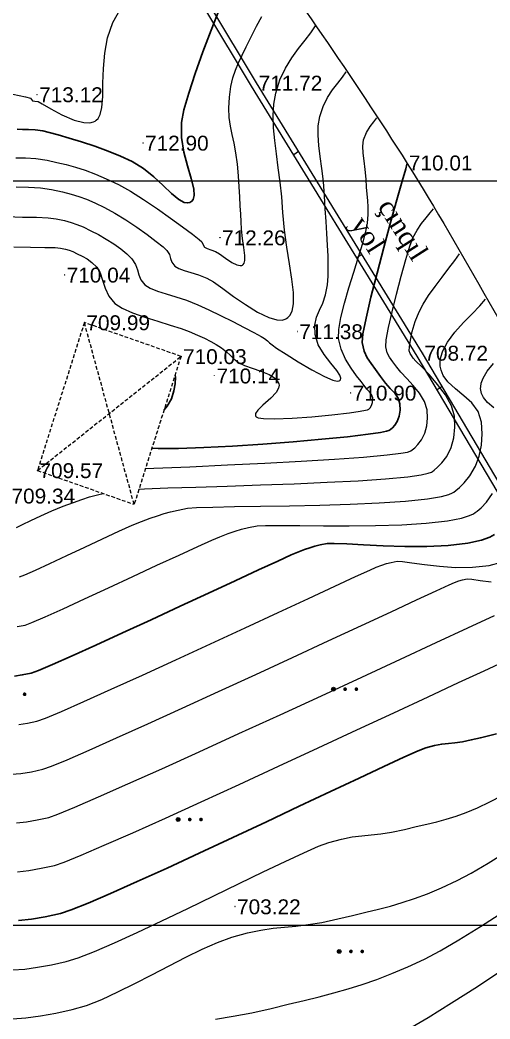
# Model space of a CAD drawing. Header units: feet. Extents: x 3381 to 683784, y 675186 to 4376258.
# Drawn here: x 678805.5 to 678837, y 4374967.4 to 4375034.5 of the extents above; entities that cross this region are included whole.
import ezdxf

# ---------------------------------------------------------------- set-up
doc = ezdxf.new("R2010")
doc.units = ezdxf.units.FT
doc.header["$MEASUREMENT"] = 0
doc.header["$PDMODE"] = 34
doc.header["$PDSIZE"] = 0.01
doc.linetypes.add('DASHED2', pattern=[0.375, 0.25, -0.125])
doc.layers.get('0').update_dxf_attribs({"linetype": 'CONTINUOUS'})
for name, color, linetype in [('0_Point_Height', 2, 'CONTINUOUS'), ('0_Point_Point', 7, 'CONTINUOUS'), ('col bitkisi', 7, 'CONTINUOUS'), ('Yazilar', 7, 'CONTINUOUS')]:
    doc.layers.add(name, color=color, linetype=linetype)
for name, color, linetype, lineweight in [('ANA HORIZONTAL', 24, 'CONTINUOUS', 30), ('HORIZANTAL', 24, 'CONTINUOUS', 13), ('km setka', 170, 'CONTINUOUS', 15)]:
    doc.layers.add(name, color=color, linetype=linetype, lineweight=lineweight)
doc.styles.get("Standard").update_dxf_attribs({"font": 'arial.ttf', "height": 2})

msp = doc.modelspace()

# ---------------------------------------------------------------- hatches: boundary and pattern name
at = {"layer": 'col bitkisi', "ltscale": 1.5}
h = msp.add_hatch(color=256, dxfattribs=at)
edge = h.paths.add_edge_path()
edge.add_arc((678805.78, 4374989.245), 0.125, 0, 360)
h = msp.add_hatch(color=256, dxfattribs=at)
edge = h.paths.add_edge_path()
edge.add_arc((678826.515, 4374989.587), 0.125, 0, 360)
h = msp.add_hatch(color=256, dxfattribs=at)
edge = h.paths.add_edge_path()
edge.add_arc((678827.297, 4374989.587), 0.125, 0, 360)
h = msp.add_hatch(color=256, dxfattribs=at)
edge = h.paths.add_edge_path()
edge.add_arc((678828.056, 4374989.587), 0.125, 0, 360)
h = msp.add_hatch(color=256, dxfattribs=at)
edge = h.paths.add_edge_path()
edge.add_arc((678816.082, 4374980.833), 0.125, 0, 360)
h = msp.add_hatch(color=256, dxfattribs=at)
edge = h.paths.add_edge_path()
edge.add_arc((678816.865, 4374980.833), 0.125, 0, 360)
h = msp.add_hatch(color=256, dxfattribs=at)
edge = h.paths.add_edge_path()
edge.add_arc((678817.623, 4374980.833), 0.125, 0, 360)
h = msp.add_hatch(color=256, dxfattribs=at)
edge = h.paths.add_edge_path()
edge.add_arc((678826.909, 4374971.975), 0.125, 0, 360)
h = msp.add_hatch(color=256, dxfattribs=at)
edge = h.paths.add_edge_path()
edge.add_arc((678827.692, 4374971.975), 0.125, 0, 360)
h = msp.add_hatch(color=256, dxfattribs=at)
edge = h.paths.add_edge_path()
edge.add_arc((678828.451, 4374971.975), 0.125, 0, 360)

# ---------------------------------------------------------------- linework, layer by layer
at = {"linetype": 'Continuous'}
for p, q in [((678824.181, 4375025.701, 712.257), (678823.848, 4375025.48, 712.257)), ((678828.431, 4375018.774, 711.378), (678828.098, 4375018.553, 711.378)), ((678833.82, 4375009.91), (678833.486, 4375009.689))]:
    msp.add_line(p, q, dxfattribs=at)
at = {"linetype": 'DASHED2'}
for p, q in [((678809.791, 4375014.206, 709.991), (678806.642, 4375004.273, 709.572)), ((678816.281, 4375011.933, 710.032), (678809.791, 4375014.206, 709.991)), ((678813.132, 4375002, 709.613), (678809.791, 4375014.206, 709.991)), ((678806.642, 4375004.273, 709.572), (678816.281, 4375011.933, 710.032)), ((678816.281, 4375011.933, 710.032), (678813.132, 4375002, 709.613)), ((678806.642, 4375004.273, 709.572), (678813.132, 4375002, 709.613))]:
    msp.add_line(p, q, dxfattribs=at)
at = {"linetype": 'Continuous', "elevation": 697.485}
for points in [[(678874.206, 4374946.875), (678862.862, 4374960.578), (678853.977, 4374974.986), (678842.166, 4374995.016), (678832.146, 4375011.955), (678821.02, 4375030.089), (678808.674, 4375050.638)], [(678874.514, 4374947.13), (678863.187, 4374960.812), (678854.319, 4374975.193), (678842.51, 4374995.219), (678832.488, 4375012.161), (678821.361, 4375030.297), (678809.016, 4375050.844)]]:
    msp.add_lwpolyline(points, dxfattribs=at)
at = {"linetype": 'Continuous'}
for points, knots in [([(678800.015, 4375077.644), (678801.836, 4375074.174), (678808.142, 4375062.155), (678818.038, 4375044.174), (678832.033, 4375024.91), (678842.805, 4375004.712), (678853.768, 4374986.826), (678862.895, 4374969.423), (678876.31, 4374950.902), (678892.91, 4374936.613), (678904.445, 4374921.776), (678912.375, 4374911.293), (678923.693, 4374899.375), (678931.942, 4374888.683), (678936.386, 4374882.923)], [0, 0, 0, 0, 11.75951, 40.72321, 61.46233, 83.054979, 109.290717, 124.392744, 141.962718, 177.533008, 189.558821, 198.276488, 216.955448, 238.768866, 238.768866, 238.768866, 238.768866]), ([(678808.675, 4375050.644), (678801.113, 4375050.364), (678800.583, 4375050.313), (678799.006, 4375050.154), (678797.969, 4375050.04), (678795.168, 4375049.652), (678793.46, 4375049.321), (678791.043, 4375048.553), (678790.235, 4375048.234), (678788.985, 4375047.612), (678788.517, 4375047.344), (678787.368, 4375046.586), (678786.697, 4375046.04), (678785.387, 4375044.816), (678784.75, 4375044.139), (678783.486, 4375042.704), (678782.86, 4375041.945), (678780.713, 4375039.324), (678779.234, 4375037.498), (678776.306, 4375033.873), (678774.857, 4375032.072), (678770.47, 4375026.65), (678767.493, 4375023.008), (678763.774, 4375018.635), (678763.29, 4375018.072), (678762.348, 4375016.963), (678761.892, 4375016.413), (678760.905, 4375015.124), (678760.408, 4375014.389), (678759.721, 4375013.07), (678759.494, 4375012.484), (678759.306, 4375011.644), (678759.267, 4375011.383), (678759.231, 4375010.855), (678759.233, 4375010.579), (678759.317, 4375009.469), (678759.547, 4375008.567), (678760.098, 4375007.14), (678760.343, 4375006.612), (678760.881, 4375005.592), (678761.175, 4375005.097), (678762.258, 4375003.417), (678763.151, 4375002.27), (678764.669, 4375000.279), (678765.282, 4374999.464), (678766.452, 4374997.728), (678767.007, 4374996.81), (678767.753, 4374995.256), (678768, 4374994.66), (678768.41, 4374993.426), (678768.571, 4374992.795), (678768.928, 4374990.881), (678768.998, 4374989.575), (678768.827, 4374987.174), (678768.626, 4374986.079), (678768.024, 4374983.969), (678767.623, 4374982.95), (678766.669, 4374981.011), (678766.117, 4374980.09), (678764.737, 4374978.074), (678763.873, 4374977.009), (678762.089, 4374975.003), (678761.168, 4374974.058), (678759.502, 4374972.352), (678758.752, 4374971.586), (678757.576, 4374970.311), (678757.131, 4374969.807), (678756.259, 4374968.772), (678755.833, 4374968.243), (678754.578, 4374966.626), (678753.774, 4374965.51), (678752.247, 4374963.301), (678751.52, 4374962.213), (678750.099, 4374960.024), (678749.404, 4374958.92), (678747.375, 4374955.577), (678746.095, 4374953.309), (678743.718, 4374948.693), (678742.621, 4374946.346), (678740.967, 4374942.342), (678740.351, 4374940.708), (678739.228, 4374937.401), (678738.719, 4374935.724), (678737.722, 4374932.141), (678737.242, 4374930.232), (678736.471, 4374926.978), (678736.165, 4374925.639), (678735.573, 4374922.966), (678735.29, 4374921.631), (678734.875, 4374919.505), (678734.726, 4374918.71), (678734.493, 4374917.322), (678734.404, 4374916.724), (678734.266, 4374915.531), (678734.217, 4374914.93), (678734.122, 4374913.122), (678734.131, 4374911.907), (678734.32, 4374908.773), (678734.601, 4374906.864), (678735.39, 4374903.057), (678735.898, 4374901.158), (678736.644, 4374898.618), (678736.838, 4374897.977), (678737.231, 4374896.699), (678737.428, 4374896.07), (678737.823, 4374894.907), (678738.018, 4374894.371), (678738.37, 4374893.497), (678738.518, 4374893.152), (678738.8, 4374892.546), (678738.931, 4374892.28), (678739.211, 4374891.736), (678739.358, 4374891.461), (678739.809, 4374890.62), (678740.124, 4374890.041), (678740.649, 4374888.969), (678740.866, 4374888.489), (678741.186, 4374887.646), (678741.303, 4374887.293), (678741.5, 4374886.574), (678741.578, 4374886.217), (678741.773, 4374885.158), (678741.849, 4374884.47), (678741.928, 4374883.728), (678741.936, 4374883.647), (678743.67, 4374879.335)], [0, 0, 0, 0, 1.519576, 1.519576, 4.558728, 4.558728, 9.930594, 9.930594, 12.837598, 12.837598, 14.698947, 14.698947, 17.596272, 17.596272, 20.493598, 20.493598, 23.430765, 23.430765, 30.540606, 30.540606, 37.650448, 37.650448, 51.870131, 51.870131, 53.943342, 53.943342, 56.016553, 56.016553, 58.839775, 58.839775, 61.186701, 61.186701, 62.257023, 62.257023, 63.327345, 63.327345, 66.426341, 66.426341, 68.26825, 68.26825, 70.110159, 70.110159, 74.62153, 74.62153, 77.595, 77.595, 80.568471, 80.568471, 82.304355, 82.304355, 84.04024, 84.04024, 87.512009, 87.512009, 90.504027, 90.504027, 93.496045, 93.496045, 96.488063, 96.488063, 100.372173, 100.372173, 104.256283, 104.256283, 107.517701, 107.517701, 109.618427, 109.618427, 111.719153, 111.719153, 115.920605, 115.920605, 119.858792, 119.858792, 123.796978, 123.796978, 131.673352, 131.673352, 139.553481, 139.553481, 144.894421, 144.894421, 150.235361, 150.235361, 156.190392, 156.190392, 160.321983, 160.321983, 164.453574, 164.453574, 166.899961, 166.899961, 168.797126, 168.797126, 170.694291, 170.694291, 174.488621, 174.488621, 180.488906, 180.488906, 186.48919, 186.48919, 188.508696, 188.508696, 190.528201, 190.528201, 192.322947, 192.322947, 193.52533, 193.52533, 194.478712, 194.478712, 195.432094, 195.432094, 197.338858, 197.338858, 198.784376, 198.784376, 199.759029, 199.759029, 200.733681, 200.733681, 202.682985, 202.682985, 202.923933, 202.923933, 202.923933, 202.923933])]:
    msp.add_open_spline(points, degree=3, knots=knots, dxfattribs=at)
at = {"layer": '0_Point_Point'}
for p in [(678821.361, 4375030.297, 711.716), (678806.619, 4375029.519, 713.12), (678813.729, 4375026.268, 712.901), (678831.447, 4375024.937, 710.009), (678818.898, 4375019.908, 712.257), (678808.468, 4375017.407, 710.042), (678809.791, 4375014.206, 709.991), (678824.089, 4375013.605, 711.378), (678832.488, 4375012.161, 708.721), (678816.281, 4375011.933, 710.032), (678818.53, 4375010.632, 710.137), (678827.678, 4375009.481, 710.904), (678806.642, 4375004.273, 709.572), (678819.908, 4374974.986, 703.224)]:
    msp.add_point(p, dxfattribs=at)
at = {"layer": 'ANA HORIZONTAL', "color": 16, "lineweight": 30}
for points, elevation in [([(678805.283, 4375027.196), (678805.63, 4375027.168), (678806.037, 4375027.167), (678806.493, 4375027.152), (678806.992, 4375027.079), (678807.42, 4375026.975), (678808.027, 4375026.811), (678808.771, 4375026.595), (678809.607, 4375026.336), (678810.491, 4375026.041), (678811.379, 4375025.719), (678812.227, 4375025.378), (678812.992, 4375025.025), (678813.761, 4375024.55), (678814.456, 4375023.984), (678815.08, 4375023.4), (678815.637, 4375022.868), (678816.132, 4375022.462), (678816.485, 4375022.274), (678816.726, 4375022.237), (678816.876, 4375022.272), (678816.948, 4375022.308), (678817.013, 4375022.356), (678817.108, 4375022.48), (678817.172, 4375022.732), (678817.138, 4375023.179), (678816.963, 4375023.888), (678816.714, 4375024.727), (678816.469, 4375025.657), (678816.309, 4375026.638), (678816.312, 4375027.631), (678816.48, 4375028.486), (678816.8, 4375029.616), (678817.236, 4375030.939), (678817.75, 4375032.376), (678818.303, 4375033.844), (678818.857, 4375035.263)], 712.5), ([(678814.329, 4375005.775), (678814.746, 4375005.752), (678816.121, 4375005.755), (678817.821, 4375005.812), (678819.74, 4375005.912), (678821.769, 4375006.045), (678823.803, 4375006.201), (678825.734, 4375006.371), (678827.454, 4375006.543), (678828.857, 4375006.709), (678829.679, 4375006.829), (678830.083, 4375006.909), (678830.239, 4375006.957), (678830.281, 4375006.978), (678830.349, 4375007.03), (678830.473, 4375007.137), (678830.635, 4375007.312), (678830.803, 4375007.569), (678830.941, 4375007.925), (678831, 4375008.318), (678830.984, 4375008.745), (678830.864, 4375009.137), (678830.636, 4375009.467), (678830.336, 4375009.785), (678830.002, 4375010.142), (678829.67, 4375010.591), (678829.352, 4375011.052), (678829.048, 4375011.452), (678828.781, 4375011.847), (678828.573, 4375012.296), (678828.445, 4375012.856), (678828.497, 4375013.449), (678828.707, 4375014.509), (678829.037, 4375015.912), (678829.447, 4375017.533), (678829.9, 4375019.248), (678830.357, 4375020.93), (678830.779, 4375022.456), (678831.129, 4375023.701), (678831.367, 4375024.54), (678831.455, 4375024.848), (678831.479, 4375024.882)], 710), ([(678815.882, 4375010.673), (678815.907, 4375010.53), (678815.893, 4375010.089), (678815.8, 4375009.615), (678815.648, 4375009.09), (678815.354, 4375008.583), (678815.145, 4375008.347)], 710), ([(678805.09, 4374990.47), (678805.62, 4374990.542), (678806.214, 4374990.666), (678806.708, 4374990.846), (678807.651, 4374991.247), (678808.961, 4374991.828), (678810.557, 4374992.549), (678812.354, 4374993.371), (678814.272, 4374994.254), (678816.227, 4374995.158), (678818.137, 4374996.044), (678819.92, 4374996.87), (678821.494, 4374997.599), (678822.776, 4374998.189), (678823.684, 4374998.601), (678824.136, 4374998.796), (678824.58, 4374998.96), (678824.937, 4374999.086), (678825.268, 4374999.187), (678825.634, 4374999.274), (678826.098, 4374999.362), (678826.573, 4374999.376), (678827.414, 4374999.342), (678828.537, 4374999.283), (678829.861, 4374999.22), (678831.306, 4374999.177), (678832.789, 4374999.177), (678834.229, 4374999.243), (678835.545, 4374999.396), (678836.454, 4374999.597), (678837.024, 4374999.802), (678837.341, 4374999.967)], 707.5), ([(678805.365, 4374974.045), (678806.232, 4374974.143), (678807.167, 4374974.302), (678808.182, 4374974.522), (678808.909, 4374974.761), (678810.056, 4374975.22), (678811.556, 4374975.865), (678813.343, 4374976.662), (678815.35, 4374977.577), (678817.508, 4374978.575), (678819.752, 4374979.623), (678822.014, 4374980.685), (678824.226, 4374981.728), (678826.323, 4374982.717), (678828.236, 4374983.617), (678829.899, 4374984.395), (678831.244, 4374985.016), (678832.205, 4374985.446), (678832.715, 4374985.651), (678833.302, 4374985.807), (678833.791, 4374985.894), (678834.233, 4374985.943), (678834.677, 4374985.986), (678835.173, 4374986.054), (678835.772, 4374986.179), (678836.391, 4374986.327), (678836.94, 4374986.458), (678837.457, 4374986.596)], 705)]:
    msp.add_lwpolyline(points, dxfattribs=dict(at, elevation=elevation))
at = {"layer": 'col bitkisi', "lineweight": 13, "ltscale": 1.5}
for centre in [(678826.515, 4374989.587), (678816.082, 4374980.833), (678826.909, 4374971.975)]:
    msp.add_circle(centre, 0.125, dxfattribs=at)
at = {"layer": 'HORIZANTAL', "color": 16, "linetype": 'Continuous', "lineweight": 20}
for points, elevation in [([(678804.996, 4375029.54), (678805.846, 4375029.356), (678806.18, 4375029.278), (678806.243, 4375029.182), (678806.307, 4375029.088), (678806.457, 4375029.069), (678806.692, 4375029.047), (678806.963, 4375028.896), (678807.533, 4375028.559), (678808.288, 4375028.156), (678809.113, 4375027.805), (678809.747, 4375027.643), (678810.168, 4375027.629), (678810.409, 4375027.686), (678810.515, 4375027.738), (678810.587, 4375027.787), (678810.71, 4375027.917), (678810.847, 4375028.181), (678810.958, 4375028.651), (678811.02, 4375029.397), (678811.04, 4375030.28), (678811.07, 4375031.259), (678811.158, 4375032.292), (678811.354, 4375033.337), (678811.708, 4375034.353), (678812.192, 4375035.23)], 713), ([(678805.187, 4375025.27), (678805.832, 4375025.268), (678806.537, 4375025.23), (678807.292, 4375025.112), (678807.943, 4375024.964), (678808.573, 4375024.811), (678809.201, 4375024.637), (678809.847, 4375024.43), (678810.528, 4375024.176), (678811.263, 4375023.862), (678812.072, 4375023.475), (678812.878, 4375023.028), (678813.771, 4375022.47), (678814.692, 4375021.85), (678815.582, 4375021.221), (678816.385, 4375020.632), (678817.043, 4375020.135), (678817.496, 4375019.78), (678817.688, 4375019.618), (678817.773, 4375019.432), (678817.866, 4375019.261), (678818.039, 4375019.172), (678818.293, 4375019.095), (678818.596, 4375018.987), (678818.87, 4375018.814), (678819.262, 4375018.531), (678819.699, 4375018.242), (678820.032, 4375018.077), (678820.248, 4375018.027), (678820.366, 4375018.041), (678820.416, 4375018.065), (678820.459, 4375018.099), (678820.523, 4375018.19), (678820.572, 4375018.378), (678820.569, 4375018.714), (678820.496, 4375019.24), (678820.399, 4375019.843), (678820.333, 4375020.483), (678820.312, 4375020.961), (678820.289, 4375021.479), (678820.262, 4375022.041), (678820.23, 4375022.654), (678820.188, 4375023.322), (678820.135, 4375024.05), (678820.069, 4375024.843), (678819.973, 4375025.603), (678819.85, 4375026.254), (678819.718, 4375026.837), (678819.601, 4375027.396), (678819.516, 4375027.97), (678819.487, 4375028.601), (678819.532, 4375029.331), (678819.637, 4375030.049), (678819.771, 4375030.644), (678819.938, 4375031.163), (678820.141, 4375031.652), (678820.382, 4375032.155), (678820.664, 4375032.719), (678820.99, 4375033.39), (678821.344, 4375034.099), (678821.705, 4375034.751)], 712), ([(678805.201, 4375023.315), (678806.039, 4375023.301), (678806.85, 4375023.255), (678807.593, 4375023.144), (678808.316, 4375022.98), (678808.907, 4375022.833), (678809.425, 4375022.679), (678809.932, 4375022.492), (678810.487, 4375022.249), (678811.151, 4375021.926), (678811.831, 4375021.553), (678812.569, 4375021.098), (678813.314, 4375020.603), (678814.014, 4375020.11), (678814.619, 4375019.659), (678815.076, 4375019.293), (678815.334, 4375019.053), (678815.504, 4375018.774), (678815.584, 4375018.507), (678815.669, 4375018.251), (678815.856, 4375018.003), (678816.128, 4375017.834), (678816.5, 4375017.696), (678816.951, 4375017.563), (678817.461, 4375017.405), (678818.008, 4375017.195), (678818.459, 4375016.93), (678819.078, 4375016.495), (678819.813, 4375015.963), (678820.609, 4375015.41), (678821.416, 4375014.91), (678822.18, 4375014.538), (678822.725, 4375014.384), (678823.077, 4375014.376), (678823.279, 4375014.432), (678823.369, 4375014.48), (678823.45, 4375014.539), (678823.588, 4375014.685), (678823.735, 4375014.969), (678823.835, 4375015.456), (678823.834, 4375016.221), (678823.732, 4375017.13), (678823.569, 4375018.152), (678823.387, 4375019.258), (678823.225, 4375020.418), (678823.124, 4375021.601), (678823.051, 4375022.638), (678822.942, 4375023.639), (678822.815, 4375024.604), (678822.687, 4375025.534), (678822.576, 4375026.427), (678822.498, 4375027.282), (678822.471, 4375028.1), (678822.512, 4375028.879), (678822.638, 4375029.619), (678822.919, 4375030.496), (678823.292, 4375031.281), (678823.722, 4375031.983), (678824.174, 4375032.61), (678824.612, 4375033.17), (678825.003, 4375033.671), (678825.31, 4375034.122)], 711.5), ([(678804.614, 4375021.319), (678805.639, 4375021.292), (678806.576, 4375021.274), (678807.352, 4375021.242), (678807.893, 4375021.177), (678808.452, 4375021.049), (678808.896, 4375020.933), (678809.295, 4375020.801), (678809.717, 4375020.624), (678810.231, 4375020.376), (678810.734, 4375020.111), (678811.254, 4375019.81), (678811.764, 4375019.486), (678812.239, 4375019.15), (678812.653, 4375018.814), (678812.98, 4375018.489), (678813.223, 4375018.116), (678813.35, 4375017.757), (678813.441, 4375017.41), (678813.58, 4375017.073), (678813.847, 4375016.745), (678814.211, 4375016.506), (678814.694, 4375016.309), (678815.276, 4375016.127), (678815.938, 4375015.933), (678816.659, 4375015.701), (678817.42, 4375015.403), (678818.143, 4375015.071), (678818.943, 4375014.684), (678819.756, 4375014.276), (678820.521, 4375013.882), (678821.174, 4375013.537), (678821.654, 4375013.277), (678821.897, 4375013.135), (678822.08, 4375012.986), (678822.213, 4375012.849), (678822.396, 4375012.699), (678822.703, 4375012.493), (678823.332, 4375012.081), (678824.159, 4375011.559), (678825.059, 4375011.024), (678825.908, 4375010.575), (678826.466, 4375010.341), (678826.772, 4375010.271), (678826.907, 4375010.287), (678826.952, 4375010.316), (678826.986, 4375010.361), (678827.011, 4375010.467), (678826.956, 4375010.664), (678826.744, 4375010.99), (678826.341, 4375011.487), (678825.888, 4375012.067), (678825.498, 4375012.71), (678825.284, 4375013.4), (678825.274, 4375014.032), (678825.387, 4375014.557), (678825.576, 4375015.032), (678825.794, 4375015.515), (678825.991, 4375016.063), (678826.121, 4375016.734), (678826.163, 4375017.326), (678826.172, 4375017.97), (678826.156, 4375018.664), (678826.12, 4375019.403), (678826.072, 4375020.182), (678826.017, 4375020.997), (678825.963, 4375021.845), (678825.915, 4375022.72), (678825.844, 4375023.685), (678825.741, 4375024.561), (678825.631, 4375025.359), (678825.538, 4375026.094), (678825.484, 4375026.779), (678825.495, 4375027.426), (678825.592, 4375028.049), (678825.817, 4375028.723), (678826.119, 4375029.315), (678826.463, 4375029.834), (678826.81, 4375030.289), (678827.124, 4375030.689), (678827.368, 4375031.042)], 711), ([(678805.044, 4375019.294), (678806.169, 4375019.265), (678807.125, 4375019.25), (678807.828, 4375019.236), (678808.193, 4375019.209), (678808.517, 4375019.134), (678808.769, 4375019.063), (678809.012, 4375018.969), (678809.311, 4375018.826), (678809.649, 4375018.66), (678809.974, 4375018.482), (678810.296, 4375018.25), (678810.625, 4375017.924), (678810.844, 4375017.544), (678811.005, 4375017.06), (678811.179, 4375016.521), (678811.434, 4375015.98), (678811.837, 4375015.487), (678812.325, 4375015.168), (678813.02, 4375014.861), (678813.843, 4375014.568), (678814.716, 4375014.293), (678815.557, 4375014.04), (678816.289, 4375013.811), (678816.832, 4375013.61), (678817.381, 4375013.367), (678817.857, 4375013.147), (678818.275, 4375012.939), (678818.65, 4375012.732), (678818.996, 4375012.514), (678819.336, 4375012.25), (678819.577, 4375012.009), (678819.818, 4375011.768), (678820.157, 4375011.502), (678820.539, 4375011.317), (678821.066, 4375011.134), (678821.65, 4375010.936), (678822.203, 4375010.707), (678822.563, 4375010.49), (678822.755, 4375010.302), (678822.836, 4375010.162), (678822.86, 4375010.087), (678822.872, 4375009.995), (678822.838, 4375009.806), (678822.674, 4375009.517), (678822.312, 4375009.128), (678821.785, 4375008.66), (678821.437, 4375008.32), (678821.292, 4375008.094), (678821.277, 4375007.962), (678821.298, 4375007.901), (678821.331, 4375007.867), (678821.467, 4375007.813), (678821.829, 4375007.761), (678822.554, 4375007.743), (678823.735, 4375007.785), (678825.074, 4375007.88), (678826.412, 4375008.007), (678827.592, 4375008.144), (678828.315, 4375008.246), (678828.675, 4375008.312), (678828.81, 4375008.348), (678828.842, 4375008.363), (678828.891, 4375008.401), (678828.977, 4375008.485), (678829.075, 4375008.626), (678829.149, 4375008.843), (678829.156, 4375009.152), (678829.081, 4375009.366), (678828.936, 4375009.545), (678828.755, 4375009.734), (678828.569, 4375009.977), (678828.373, 4375010.24), (678828.063, 4375010.636), (678827.697, 4375011.144), (678827.336, 4375011.742), (678827.039, 4375012.41), (678826.865, 4375013.128), (678826.878, 4375013.738), (678827.02, 4375014.549), (678827.256, 4375015.501), (678827.554, 4375016.536), (678827.881, 4375017.593), (678828.202, 4375018.615), (678828.486, 4375019.541), (678828.699, 4375020.314), (678828.808, 4375020.873), (678828.853, 4375021.461), (678828.856, 4375021.958), (678828.83, 4375022.402), (678828.788, 4375022.837), (678828.743, 4375023.302), (678828.707, 4375023.839), (678828.652, 4375024.495), (678828.577, 4375025.07), (678828.512, 4375025.58), (678828.492, 4375026.044), (678828.546, 4375026.479), (678828.729, 4375026.964), (678828.978, 4375027.363), (678829.231, 4375027.691), (678829.426, 4375027.962)], 710.5), ([(678813.892, 4375004.397), (678814.466, 4375004.422), (678816.881, 4375004.527), (678819.398, 4375004.642), (678821.92, 4375004.766), (678824.35, 4375004.896), (678826.591, 4375005.032), (678828.545, 4375005.171), (678830.117, 4375005.313), (678831.032, 4375005.426), (678831.487, 4375005.51), (678831.669, 4375005.566), (678831.72, 4375005.594), (678831.808, 4375005.66), (678831.973, 4375005.798), (678832.191, 4375006.019), (678832.432, 4375006.34), (678832.654, 4375006.781), (678832.789, 4375007.262), (678832.841, 4375007.782), (678832.812, 4375008.337), (678832.638, 4375008.905), (678832.303, 4375009.457), (678831.878, 4375009.978), (678831.434, 4375010.453), (678831.041, 4375010.867), (678830.772, 4375011.205), (678830.512, 4375011.579), (678830.292, 4375011.874), (678830.125, 4375012.18), (678830.026, 4375012.584), (678830.064, 4375013.044), (678830.217, 4375013.864), (678830.456, 4375014.928), (678830.75, 4375016.121), (678831.067, 4375017.329), (678831.379, 4375018.437), (678831.653, 4375019.328), (678831.859, 4375019.888), (678832.138, 4375020.415), (678832.44, 4375020.863), (678832.739, 4375021.244), (678833.009, 4375021.569), (678833.226, 4375021.848)], 709.5), ([(678813.456, 4375003.021), (678813.833, 4375003.041), (678815.398, 4375003.101), (678817.278, 4375003.162), (678819.381, 4375003.228), (678821.613, 4375003.301), (678823.884, 4375003.383), (678826.101, 4375003.477), (678828.172, 4375003.585), (678830.006, 4375003.71), (678831.51, 4375003.854), (678832.414, 4375003.985), (678832.886, 4375004.093), (678833.092, 4375004.17), (678833.16, 4375004.21), (678833.279, 4375004.3), (678833.502, 4375004.486), (678833.799, 4375004.786), (678834.125, 4375005.221), (678834.426, 4375005.819), (678834.609, 4375006.472), (678834.679, 4375007.177), (678834.64, 4375007.93), (678834.435, 4375008.622), (678834.033, 4375009.342), (678833.514, 4375010.045), (678832.959, 4375010.687), (678832.447, 4375011.226), (678832.059, 4375011.618), (678831.874, 4375011.818), (678831.752, 4375011.989), (678831.659, 4375012.129), (678831.607, 4375012.313), (678831.617, 4375012.57), (678831.684, 4375013.024), (678831.813, 4375013.611), (678832.004, 4375014.267), (678832.263, 4375014.928), (678832.535, 4375015.436), (678832.909, 4375016.017), (678833.345, 4375016.636), (678833.808, 4375017.26), (678834.259, 4375017.854), (678834.66, 4375018.384), (678834.974, 4375018.815)], 709), ([(678805.426, 4374997.123), (678805.79, 4374997.264), (678806.5, 4374997.582), (678807.468, 4374998.028), (678808.603, 4374998.559), (678809.814, 4374999.126), (678811.012, 4374999.684), (678812.107, 4375000.187), (678813.007, 4375000.589), (678813.624, 4375000.842), (678814.219, 4375001.062), (678814.706, 4375001.238), (678815.143, 4375001.381), (678815.584, 4375001.504), (678816.088, 4375001.617), (678816.708, 4375001.732), (678817.324, 4375001.783), (678818.411, 4375001.82), (678819.877, 4375001.849), (678821.626, 4375001.876), (678823.565, 4375001.909), (678825.602, 4375001.953), (678827.641, 4375002.015), (678829.589, 4375002.102), (678831.353, 4375002.22), (678832.838, 4375002.376), (678833.763, 4375002.532), (678834.272, 4375002.669), (678834.512, 4375002.772), (678834.599, 4375002.826), (678834.728, 4375002.923), (678834.973, 4375003.125), (678835.303, 4375003.449), (678835.68, 4375003.918), (678836.05, 4375004.556), (678836.31, 4375005.244), (678836.464, 4375005.974), (678836.515, 4375006.736), (678836.468, 4375007.523), (678836.244, 4375008.233), (678835.82, 4375008.805), (678835.282, 4375009.293), (678834.715, 4375009.747), (678834.203, 4375010.22), (678833.891, 4375010.647), (678833.742, 4375011.013), (678833.694, 4375011.286), (678833.687, 4375011.431), (678833.692, 4375011.58), (678833.735, 4375011.877), (678833.872, 4375012.315), (678834.168, 4375012.886), (678834.666, 4375013.57), (678835.242, 4375014.212), (678835.824, 4375014.801), (678836.341, 4375015.327), (678836.721, 4375015.781)], 708.5), ([(678837.293, 4375008.478), (678836.86, 4375008.843), (678836.585, 4375009.169), (678836.45, 4375009.452), (678836.406, 4375009.665), (678836.4, 4375009.781), (678836.405, 4375009.899), (678836.444, 4375010.135), (678836.569, 4375010.482), (678836.832, 4375010.931), (678837.26, 4375011.462)], 708), ([(678805.242, 4375000.441), (678805.646, 4375000.64), (678806.203, 4375000.915), (678806.87, 4375001.234), (678807.606, 4375001.561), (678808.368, 4375001.865), (678809.052, 4375002.118), (678809.623, 4375002.324), (678810.143, 4375002.495), (678810.673, 4375002.643), (678811.052, 4375002.729)], 709), ([(678805.287, 4374993.788), (678805.82, 4374993.895), (678806.272, 4374994.064), (678807.148, 4374994.444), (678808.358, 4374994.989), (678809.807, 4374995.653), (678811.403, 4374996.391), (678813.053, 4374997.157), (678814.666, 4374997.906), (678816.147, 4374998.592), (678817.405, 4374999.17), (678818.347, 4374999.594), (678818.88, 4374999.819), (678819.452, 4375000.03), (678819.91, 4375000.192), (678820.336, 4375000.321), (678820.807, 4375000.434), (678821.403, 4375000.547), (678821.959, 4375000.582), (678822.945, 4375000.588), (678824.268, 4375000.578), (678825.838, 4375000.564), (678827.562, 4375000.56), (678829.35, 4375000.578), (678831.109, 4375000.63), (678832.75, 4375000.73), (678834.179, 4375000.89), (678835.109, 4375001.07), (678835.651, 4375001.24), (678835.928, 4375001.371), (678836.039, 4375001.442), (678836.175, 4375001.546), (678836.434, 4375001.772), (678836.787, 4375002.15), (678837.195, 4375002.717)], 708), ([(678805.395, 4374987.211), (678805.973, 4374987.302), (678806.607, 4374987.437), (678807.177, 4374987.643), (678808.257, 4374988.097), (678809.761, 4374988.758), (678811.601, 4374989.585), (678813.691, 4374990.535), (678815.943, 4374991.567), (678818.272, 4374992.639), (678820.589, 4374993.71), (678822.809, 4374994.738), (678824.843, 4374995.681), (678826.605, 4374996.498), (678828.009, 4374997.146), (678828.967, 4374997.585), (678829.392, 4374997.773), (678829.777, 4374997.915), (678830.081, 4374998.018), (678830.391, 4374998.099), (678830.792, 4374998.177), (678831.157, 4374998.164), (678831.789, 4374998.078), (678832.631, 4374997.957), (678833.628, 4374997.84), (678834.721, 4374997.766), (678835.853, 4374997.774), (678836.968, 4374997.902), (678837.809, 4374998.117)], 707), ([(678804.888, 4374983.88), (678805.531, 4374983.934), (678806.231, 4374984.044), (678807.001, 4374984.208), (678807.574, 4374984.411), (678808.638, 4374984.851), (678810.122, 4374985.496), (678811.952, 4374986.31), (678814.056, 4374987.259), (678816.363, 4374988.309), (678818.8, 4374989.425), (678821.294, 4374990.572), (678823.774, 4374991.716), (678826.167, 4374992.823), (678828.4, 4374993.858), (678830.402, 4374994.787), (678832.1, 4374995.575), (678833.422, 4374996.188), (678834.295, 4374996.591), (678834.648, 4374996.75), (678834.942, 4374996.857), (678835.181, 4374996.93), (678835.487, 4374996.992), (678835.799, 4374996.973), (678836.36, 4374996.892), (678837.097, 4374996.799)], 706.5), ([(678805.226, 4374980.613), (678805.894, 4374980.688), (678806.614, 4374980.81), (678807.395, 4374980.98), (678808.015, 4374981.197), (678809.157, 4374981.666), (678810.749, 4374982.353), (678812.718, 4374983.225), (678814.993, 4374984.246), (678817.502, 4374985.383), (678820.172, 4374986.602), (678822.932, 4374987.867), (678825.709, 4374989.145), (678828.431, 4374990.402), (678831.027, 4374991.604), (678833.423, 4374992.715), (678835.549, 4374993.702), (678837.332, 4374994.531)], 706), ([(678805.296, 4374977.329), (678806.063, 4374977.415), (678806.89, 4374977.556), (678807.788, 4374977.751), (678808.439, 4374977.973), (678809.576, 4374978.433), (678811.131, 4374979.101), (678813.037, 4374979.944), (678815.228, 4374980.928), (678817.636, 4374982.023), (678820.193, 4374983.194), (678822.833, 4374984.41), (678825.489, 4374985.638), (678828.093, 4374986.846), (678830.578, 4374988.002), (678832.877, 4374989.072), (678834.922, 4374990.025), (678836.647, 4374990.828), (678837.985, 4374991.449)], 705.5), ([(678831.527, 4374966.758), (678832.878, 4374967.547), (678834.447, 4374968.515), (678836.184, 4374969.626), (678838.037, 4374970.841), (678839.953, 4374972.123), (678841.881, 4374973.432), (678843.77, 4374974.733), (678845.566, 4374975.986), (678847.22, 4374977.153), (678848.677, 4374978.197), (678849.888, 4374979.08), (678850.8, 4374979.764), (678851.361, 4374980.21), (678852.092, 4374980.879), (678852.793, 4374981.59), (678853.436, 4374982.293), (678853.991, 4374982.934), (678854.429, 4374983.464), (678854.722, 4374983.829), (678854.84, 4374983.979), (678854.926, 4374984.084), (678854.991, 4374984.168)], 703), ([(678804.976, 4374970.734), (678805.789, 4374970.794), (678806.654, 4374970.909), (678807.58, 4374971.075), (678808.576, 4374971.294), (678809.378, 4374971.545), (678810.478, 4374971.978), (678811.819, 4374972.558), (678813.346, 4374973.255), (678815.002, 4374974.033), (678816.731, 4374974.862), (678818.478, 4374975.707), (678820.187, 4374976.536), (678821.802, 4374977.316), (678823.267, 4374978.014), (678824.526, 4374978.598), (678825.523, 4374979.034), (678826.202, 4374979.289), (678827.052, 4374979.52), (678827.773, 4374979.661), (678828.418, 4374979.744), (678829.04, 4374979.804), (678829.692, 4374979.873), (678830.424, 4374979.984), (678831.292, 4374980.169), (678832.078, 4374980.358), (678832.79, 4374980.525), (678833.453, 4374980.688), (678834.097, 4374980.863), (678834.748, 4374981.066), (678835.435, 4374981.314), (678836.184, 4374981.624), (678837.023, 4374982.012), (678837.847, 4374982.452)], 704.5), ([(678804.96, 4374967.458), (678805.868, 4374967.522), (678806.835, 4374967.644), (678807.867, 4374967.825), (678808.969, 4374968.065), (678809.926, 4374968.35), (678810.959, 4374968.756), (678812.049, 4374969.254), (678813.179, 4374969.816), (678814.327, 4374970.414), (678815.476, 4374971.018), (678816.606, 4374971.6), (678817.697, 4374972.131), (678818.731, 4374972.583), (678819.689, 4374972.927), (678820.741, 4374973.218), (678821.648, 4374973.407), (678822.46, 4374973.527), (678823.225, 4374973.608), (678823.994, 4374973.68), (678824.815, 4374973.776), (678825.738, 4374973.925), (678826.812, 4374974.159), (678827.796, 4374974.396), (678828.693, 4374974.607), (678829.532, 4374974.809), (678830.338, 4374975.017), (678831.139, 4374975.25), (678831.961, 4374975.521), (678832.833, 4374975.849), (678833.781, 4374976.249), (678834.831, 4374976.737), (678835.773, 4374977.234), (678836.899, 4374977.894), (678838.164, 4374978.681)], 704), ([(678818.599, 4374967.428), (678819.791, 4374967.621), (678821.038, 4374967.857), (678822.331, 4374968.149), (678823.471, 4374968.426), (678824.54, 4374968.683), (678825.555, 4374968.934), (678826.534, 4374969.188), (678827.496, 4374969.459), (678828.456, 4374969.757), (678829.433, 4374970.095), (678830.444, 4374970.484), (678831.507, 4374970.936), (678832.64, 4374971.463), (678833.674, 4374972.008), (678834.938, 4374972.747), (678836.382, 4374973.641), (678837.957, 4374974.654)], 703.5)]:
    msp.add_lwpolyline(points, dxfattribs=dict(at, elevation=elevation))
at = {"layer": 'km setka', "flags": 128}
for points in [[(678599.655, 4375023.732), (679076.815, 4375023.732)], [(678599.655, 4374973.732), (679076.815, 4374973.732)], [(678599.655, 4374973.732), (678860.785, 4374973.732)]]:
    msp.add_lwpolyline(points, dxfattribs=at)

# ---------------------------------------------------------------- texts
at = {"layer": '0_Point_Height', "color": 0}
for s, p in [('711.72', (678821.497, 4375029.783, 711.716)), ('713.12', (678806.755, 4375029.005, 713.12)), ('712.90', (678813.865, 4375025.754, 712.901)), ('710.01', (678831.583, 4375024.423, 710.009)), ('712.26', (678819.034, 4375019.394, 712.257)), ('710.04', (678808.604, 4375016.893, 710.042)), ('709.99', (678809.927, 4375013.692, 709.991)), ('711.38', (678824.225, 4375013.091, 711.378)), ('710.03', (678816.417, 4375011.419, 710.032)), ('708.72', (678832.624, 4375011.647, 708.721)), ('710.14', (678818.666, 4375010.118, 710.137)), ('710.90', (678827.814, 4375008.967, 710.904)), ('709.57', (678806.778, 4375003.759, 709.572)), ('709.34', (678804.898, 4375002.053, 709.343)), ('703.22', (678820.044, 4374974.472, 703.224))]:
    msp.add_text(s, height=1, dxfattribs=at).set_placement(p)
at = {"layer": 'Yazilar', "insert": (678830.548, 4375022.697), "char_height": 1.3, "width": 0.10588, "attachment_point": 1, "rotation": 302.4345}
msp.add_mtext('{\\fTimes New Roman|b0|i0|c238|p18;çınqıl yol}', dxfattribs=at)

doc.saveas('drawing.dxf')
